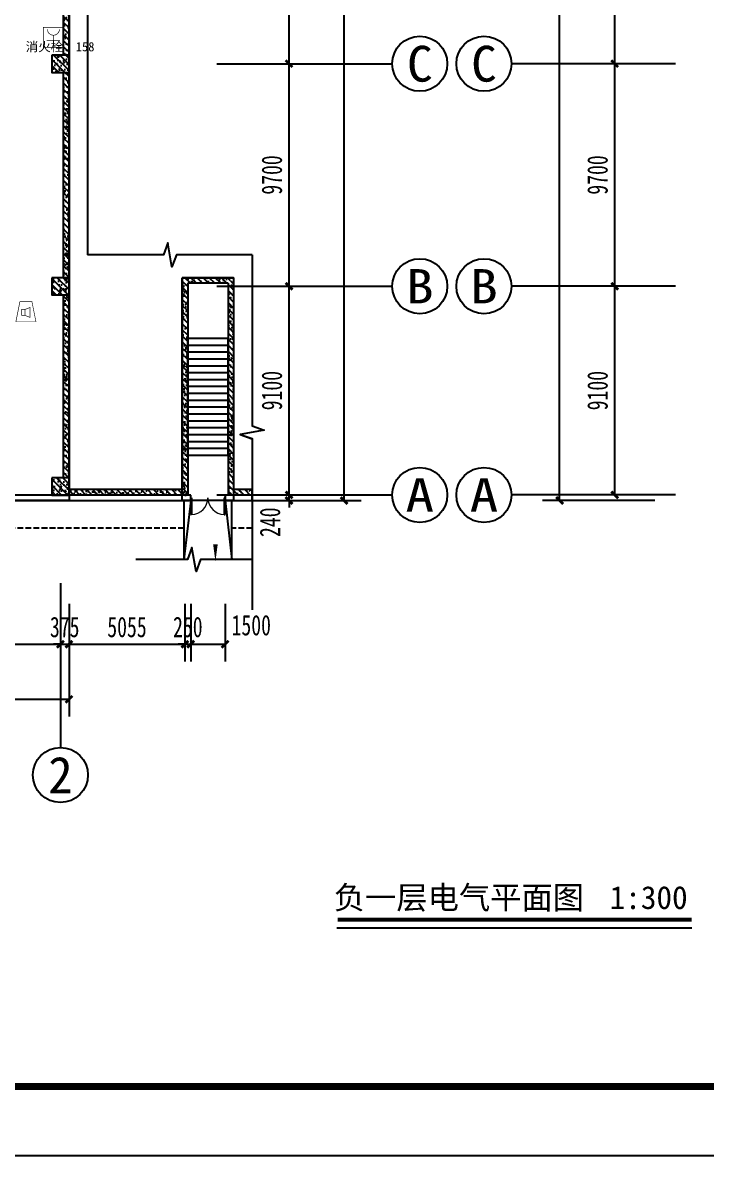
# Model space of a CAD drawing. Header units: millimetres. Extents: x -633009578 to 5705885, y -633235091 to 2571734.
# Drawn here: x 2799767 to 2829573, y 2243684 to 2293061 of the extents above; entities that cross this region are included whole.
import ezdxf
from ezdxf.enums import TextEntityAlignment as Align

# ---------------------------------------------------------------- set-up
doc = ezdxf.new("R2010")
doc.units = ezdxf.units.MM
doc.header["$LTSCALE"] = 1000
doc.header["$MEASUREMENT"] = 0
doc.linetypes.add('DASH', pattern=[0.35, 0.25, -0.1])
doc.layers.get('0').update_dxf_attribs({"color": 9})
for name, color, linetype in [('000000000000电气', 7, 'Continuous'), ('3T_WOOD', 21, 'Continuous'), ('A-COLUM(柱)', 255, 'Continuous'), ('A-DI-S(箭头)', 76, 'Continuous'), ('A-DOOR(门）', 4, 'Continuous'), ('A-F-AREA(计算)', 5, 'Continuous'), ('A-ST-O(室外)', 54, 'Continuous'), ('A-STAR(楼梯)', 51, 'Continuous'), ('A-WA-J(剪力墙)', 254, 'Continuous'), ('A-WALL(墙)', 255, 'Continuous'), ('AXIS_TEXT', 7, 'Continuous'), ('C-AXIS(轴号)', 3, 'Continuous'), ('设备-消防', 3, 'Continuous'), ('设备-箱柜', 3, 'Continuous'), ('院图签、封面151013$0$PUB_TITLE', 153, 'Continuous'), ('院图签、封面151013$0$图签文字', 4, 'Continuous')]:
    doc.layers.add(name, color=color, linetype=linetype)
doc.styles.add('_TCH_AXIS', font='simhei.ttf', dxfattribs={"bigfont": 'GBCBIG'})
doc.styles.add('_TCH_DIM_T3', font='simhei.ttf', dxfattribs={"width": 0.707, "bigfont": 'GBCBIG'})
doc.styles.add('COMPLEX', font='simhei.ttf')
doc.styles.add('IDQSTYLE', font='simhei.ttf', dxfattribs={"width": 0.707, "bigfont": 'hztxt.shx'})
doc.styles.add('宋', font='simhei.ttf', dxfattribs={"width": 0.8})
doc.styles.add('宋体', font='simhei.ttf')
doc.styles.add('院图签、封面151013$0$-宋体', font='simhei.ttf', dxfattribs={"width": 0.8})
doc.dimstyles.new('_TCH_ARCH&&300', dxfattribs={"dimtxt": 892.5, "dimasz": 300, "dimexe": 750, "dimexo": 900, "dimgap": 300, "dimtad": 1, "dimdec": 0, "dimzin": 0, "dimdsep": 46, "dimtxsty": '_TCH_DIM_T3', "dimblk": 'ARCHTICK', "dimcen": 0.09, "dimclrt": 7, "dimazin": 2, "dimtfac": 1, "dimtdec": 0, "dimtix": 1, "dimtmove": 2, "dimatfit": 3, "dimfxl": 1, "dimtolj": 1, "dimtzin": 0, "dimarcsym": 0})
pattern_1 = [(315, (0, 0), (132.5825214724777, 132.5825214724776), []), (320, (0, 0), (-47.06410123694653, -537.9451369505651), [56.25, -618.75]), (625, (0, 0), (564.1441002750089, 104.0635002097499), [45, -495]), (370.4514, (-3.922005000000009, -44.82876), (517.079656545715, -433.8820362855164), [47.8051425, -525.856584]), (316.1842, (150, -2.755455298081545e-14), (-124.1392607467639, -800.4307864692332), [84.375, -928.125]), (366.6356, (139.65501975, -66.70255875000004), (730.5884031753312, -700.9970291615274), [71.707716, -788.78475]), (621.1842000000001, (150, -2.755455298081545e-14), (730.588950693994, -700.9964588502198), [67.5, -742.5]), (291, (112.5, -75.00000000000001), (-301.9641679990041, -447.6802890888463), [56.25, -618.75]), (596, (112.5, -75.00000000000001), (543.8625337851396, -182.4864989411868), [45, -495]), (341.4514, (87.3362955, -112.30667475), (241.8978725324643, -630.1669714361175), [47.8051425, -525.856584]), (307.5, (0, 0), (249.6703903734836, -9.119891487967951), [0, -488.9999999999999, 0, -502.5, 0, -496.875]), (277.5, (0, 0), (295.8087839117703, -197.3021530816116), [0, -286.5, 0, -477.75, 0, -189.375]), (237.5, (3.072332657360922e-14, 167.25), (-16.91615380078498, -400.3668271293068), [0, -187.5, 0, -585, 0, -776.25]), (227.5, (4.450060306401695e-14, 242.25), (75.07873674923819, -437.3896270067897), [0, -243.75, 0, -388.5, 0, -551.25])]

# ---------------------------------------------------------------- blocks, each defined once
blk = doc.blocks.new('_ArchTick')
at = {"color": 0, "linetype": 'ByBlock', "const_width": 0.4}
blk.add_lwpolyline([(-0.5, -0.5), (0.5, 0.5)], dxfattribs=at)
blk = doc.blocks.new('*D292')
at = {"layer": 'C-AXIS(轴号)', "color": 0, "lineweight": -2, "transparency": 16777216}
for p, q in [((1114913.870481153, 1589518.591094813), (1117908.287704564, 1589518.591094813)), ((1117158.287704564, 1589518.591094813), (1117158.287704564, 1589818.591094813)), ((1117158.287704564, 1589278.591094809), (1117158.287704564, 1589518.591094813)), ((1114913.870481153, 1589278.591094809), (1117908.287704564, 1589278.591094809)), ((1117158.287704564, 1589278.591094809), (1117158.287704564, 1588978.591094809))]:
    blk.add_line(p, q, dxfattribs=at)
at = {"layer": 'Defpoints', "color": 0, "transparency": 16777216}
for p in [(1114013.870481153, 1589518.591094813), (1117158.287704564, 1589518.591094813), (1114013.870481153, 1589278.591094809)]:
    blk.add_point(p, dxfattribs=at)
at = {"layer": 'C-AXIS(轴号)', "color": 0, "linetype": 'ByBlock', "lineweight": -2, "transparency": 16777216, "xscale": 300, "yscale": 300, "zscale": 300}
for p, rotation in [((1117158.287704564, 1589518.591094813), 270), ((1117158.287704564, 1589278.591094809), 90)]:
    blk.add_blockref('_ArchTick', p, dxfattribs=dict(at, rotation=rotation))
at = {"layer": 'C-AXIS(轴号)', "color": 7, "transparency": 16777216, "insert": (1116333.287704564, 1588330.591094809), "char_height": 892.5, "attachment_point": 5, "rotation": 90, "style": '_TCH_DIM_T3'}
blk.add_mtext('\\A1;240', dxfattribs=at)
blk = doc.blocks.new('*D293')
at = {"layer": 'C-AXIS(轴号)', "color": 0, "lineweight": -2, "transparency": 16777216}
for p, q in [((1114913.870481153, 1598618.591094813), (1117908.287704564, 1598618.591094813)), ((1117158.287704564, 1589518.591094813), (1117158.287704564, 1598618.591094813)), ((1114913.870481153, 1589518.591094813), (1117908.287704564, 1589518.591094813))]:
    blk.add_line(p, q, dxfattribs=at)
at = {"layer": 'Defpoints', "color": 0, "transparency": 16777216}
for p in [(1114013.870481153, 1598618.591094813), (1117158.287704564, 1598618.591094813), (1114013.870481153, 1589518.591094813)]:
    blk.add_point(p, dxfattribs=at)
at = {"layer": 'C-AXIS(轴号)', "color": 0, "linetype": 'ByBlock', "lineweight": -2, "transparency": 16777216, "xscale": 300, "yscale": 300, "zscale": 300}
for p, rotation in [((1117158.287704564, 1598618.591094813), 90), ((1117158.287704564, 1589518.591094813), 270)]:
    blk.add_blockref('_ArchTick', p, dxfattribs=dict(at, rotation=rotation))
at = {"layer": 'C-AXIS(轴号)', "color": 7, "transparency": 16777216, "insert": (1116412.037704564, 1594068.591094813), "char_height": 892.5, "attachment_point": 5, "rotation": 90, "style": '_TCH_DIM_T3'}
blk.add_mtext('\\A1;9100', dxfattribs=at)
blk = doc.blocks.new('*D294')
at = {"layer": 'C-AXIS(轴号)', "color": 0, "lineweight": -2, "transparency": 16777216}
for p, q in [((1114913.870481153, 1608318.591094813), (1117908.287704564, 1608318.591094813)), ((1117158.287704564, 1598618.591094813), (1117158.287704564, 1608318.591094813)), ((1114913.870481153, 1598618.591094813), (1117908.287704564, 1598618.591094813))]:
    blk.add_line(p, q, dxfattribs=at)
at = {"layer": 'Defpoints', "color": 0, "transparency": 16777216}
for p in [(1114013.870481153, 1608318.591094813), (1117158.287704564, 1608318.591094813), (1114013.870481153, 1598618.591094813)]:
    blk.add_point(p, dxfattribs=at)
at = {"layer": 'C-AXIS(轴号)', "color": 0, "linetype": 'ByBlock', "lineweight": -2, "transparency": 16777216, "xscale": 300, "yscale": 300, "zscale": 300}
for p, rotation in [((1117158.287704564, 1608318.591094813), 90), ((1117158.287704564, 1598618.591094813), 270)]:
    blk.add_blockref('_ArchTick', p, dxfattribs=dict(at, rotation=rotation))
at = {"layer": 'C-AXIS(轴号)', "color": 7, "transparency": 16777216, "insert": (1116412.037704564, 1603468.591094813), "char_height": 892.5, "attachment_point": 5, "rotation": 90, "style": '_TCH_DIM_T3'}
blk.add_mtext('\\A1;9700', dxfattribs=at)
blk = doc.blocks.new('*D295')
at = {"layer": 'C-AXIS(轴号)', "color": 0, "lineweight": -2, "transparency": 16777216}
for p, q in [((1114913.870481153, 1618018.591094813), (1117908.287704564, 1618018.591094813)), ((1117158.287704564, 1608318.591094813), (1117158.287704564, 1618018.591094813)), ((1114913.870481153, 1608318.591094813), (1117908.287704564, 1608318.591094813))]:
    blk.add_line(p, q, dxfattribs=at)
at = {"layer": 'Defpoints', "color": 0, "transparency": 16777216}
for p in [(1114013.870481153, 1618018.591094813), (1117158.287704564, 1618018.591094813), (1114013.870481153, 1608318.591094813)]:
    blk.add_point(p, dxfattribs=at)
at = {"layer": 'C-AXIS(轴号)', "color": 0, "linetype": 'ByBlock', "lineweight": -2, "transparency": 16777216, "xscale": 300, "yscale": 300, "zscale": 300}
for p, rotation in [((1117158.287704564, 1618018.591094813), 90), ((1117158.287704564, 1608318.591094813), 270)]:
    blk.add_blockref('_ArchTick', p, dxfattribs=dict(at, rotation=rotation))
at = {"layer": 'C-AXIS(轴号)', "color": 7, "transparency": 16777216, "insert": (1116412.037704564, 1613168.591094813), "char_height": 892.5, "attachment_point": 5, "rotation": 90, "style": '_TCH_DIM_T3'}
blk.add_mtext('\\A1;9700', dxfattribs=at)
blk = doc.blocks.new('*D309')
at = {"layer": 'C-AXIS(轴号)', "color": 0, "lineweight": -2, "transparency": 16777216}
for p, q in [((1114913.870481153, 1725358.591094809), (1120308.287704564, 1725358.591094809)), ((1119558.287704564, 1589278.591094809), (1119558.287704564, 1725358.591094809)), ((1114913.870481153, 1589278.591094809), (1120308.287704564, 1589278.591094809))]:
    blk.add_line(p, q, dxfattribs=at)
at = {"layer": 'Defpoints', "color": 0, "transparency": 16777216}
for p in [(1114013.870481153, 1725358.591094809), (1119558.287704564, 1725358.591094809), (1114013.870481153, 1589278.591094809)]:
    blk.add_point(p, dxfattribs=at)
at = {"layer": 'C-AXIS(轴号)', "color": 0, "linetype": 'ByBlock', "lineweight": -2, "transparency": 16777216, "xscale": 300, "yscale": 300, "zscale": 300}
for p, rotation in [((1119558.287704564, 1725358.591094809), 90), ((1119558.287704564, 1589278.591094809), 270)]:
    blk.add_blockref('_ArchTick', p, dxfattribs=dict(at, rotation=rotation))
at = {"layer": 'C-AXIS(轴号)', "color": 7, "transparency": 16777216, "insert": (1118812.037704564, 1657318.591094809), "char_height": 892.5, "attachment_point": 5, "rotation": 90, "style": '_TCH_DIM_T3'}
blk.add_mtext('\\A1;136080', dxfattribs=at)
blk = doc.blocks.new('*D310')
at = {"layer": 'C-AXIS(轴号)', "color": 0, "lineweight": -2, "transparency": 16777216}
for p, q in [((1091976.748846702, 1598618.591094813), (1089481.408816443, 1598618.591094813)), ((1090231.408816443, 1589518.591094813), (1090231.408816443, 1598618.591094813)), ((1091976.748846702, 1589518.591094813), (1089481.408816443, 1589518.591094813))]:
    blk.add_line(p, q, dxfattribs=at)
at = {"layer": 'Defpoints', "color": 0, "transparency": 16777216}
for p in [(1090231.408816443, 1598618.591094813), (1092876.748846702, 1598618.591094813), (1092876.748846702, 1589518.591094813)]:
    blk.add_point(p, dxfattribs=at)
at = {"layer": 'C-AXIS(轴号)', "color": 0, "linetype": 'ByBlock', "lineweight": -2, "transparency": 16777216, "xscale": 300, "yscale": 300, "zscale": 300}
for p, rotation in [((1090231.408816443, 1598618.591094813), 90), ((1090231.408816443, 1589518.591094813), 270)]:
    blk.add_blockref('_ArchTick', p, dxfattribs=dict(at, rotation=rotation))
at = {"layer": 'C-AXIS(轴号)', "color": 7, "transparency": 16777216, "insert": (1089485.158816443, 1594068.591094813), "char_height": 892.5, "attachment_point": 5, "rotation": 90, "style": '_TCH_DIM_T3'}
blk.add_mtext('\\A1;9100', dxfattribs=at)
blk = doc.blocks.new('*D311')
at = {"layer": 'C-AXIS(轴号)', "color": 0, "lineweight": -2, "transparency": 16777216}
for p, q in [((1091976.748846702, 1608318.591094813), (1089481.408816443, 1608318.591094813)), ((1090231.408816443, 1598618.591094813), (1090231.408816443, 1608318.591094813)), ((1091976.748846702, 1598618.591094813), (1089481.408816443, 1598618.591094813))]:
    blk.add_line(p, q, dxfattribs=at)
at = {"layer": 'Defpoints', "color": 0, "transparency": 16777216}
for p in [(1090231.408816443, 1608318.591094813), (1092876.748846702, 1608318.591094813), (1092876.748846702, 1598618.591094813)]:
    blk.add_point(p, dxfattribs=at)
at = {"layer": 'C-AXIS(轴号)', "color": 0, "linetype": 'ByBlock', "lineweight": -2, "transparency": 16777216, "xscale": 300, "yscale": 300, "zscale": 300}
for p, rotation in [((1090231.408816443, 1608318.591094813), 90), ((1090231.408816443, 1598618.591094813), 270)]:
    blk.add_blockref('_ArchTick', p, dxfattribs=dict(at, rotation=rotation))
at = {"layer": 'C-AXIS(轴号)', "color": 7, "transparency": 16777216, "insert": (1089485.158816443, 1603468.591094813), "char_height": 892.5, "attachment_point": 5, "rotation": 90, "style": '_TCH_DIM_T3'}
blk.add_mtext('\\A1;9700', dxfattribs=at)
blk = doc.blocks.new('*D312')
at = {"layer": 'C-AXIS(轴号)', "color": 0, "lineweight": -2, "transparency": 16777216}
for p, q in [((1091976.748846702, 1618018.591094813), (1089481.408816443, 1618018.591094813)), ((1090231.408816443, 1608318.591094813), (1090231.408816443, 1618018.591094813)), ((1091976.748846702, 1608318.591094813), (1089481.408816443, 1608318.591094813))]:
    blk.add_line(p, q, dxfattribs=at)
at = {"layer": 'Defpoints', "color": 0, "transparency": 16777216}
for p in [(1090231.408816443, 1618018.591094813), (1092876.748846702, 1618018.591094813), (1092876.748846702, 1608318.591094813)]:
    blk.add_point(p, dxfattribs=at)
at = {"layer": 'C-AXIS(轴号)', "color": 0, "linetype": 'ByBlock', "lineweight": -2, "transparency": 16777216, "xscale": 300, "yscale": 300, "zscale": 300}
for p, rotation in [((1090231.408816443, 1618018.591094813), 90), ((1090231.408816443, 1608318.591094813), 270)]:
    blk.add_blockref('_ArchTick', p, dxfattribs=dict(at, rotation=rotation))
at = {"layer": 'C-AXIS(轴号)', "color": 7, "transparency": 16777216, "insert": (1089485.158816443, 1613168.591094813), "char_height": 892.5, "attachment_point": 5, "rotation": 90, "style": '_TCH_DIM_T3'}
blk.add_mtext('\\A1;9700', dxfattribs=at)
blk = doc.blocks.new('*D325')
at = {"layer": 'C-AXIS(轴号)', "color": 0, "lineweight": -2, "transparency": 16777216}
for p, q in [((1091976.748846702, 1725358.591094822), (1087081.408816443, 1725358.591094822)), ((1087831.408816443, 1589278.591094822), (1087831.408816443, 1725358.591094822)), ((1091976.748846702, 1589278.591094822), (1087081.408816443, 1589278.591094822))]:
    blk.add_line(p, q, dxfattribs=at)
at = {"layer": 'Defpoints', "color": 0, "transparency": 16777216}
for p in [(1087831.408816443, 1725358.591094822), (1092876.748846702, 1725358.591094822), (1092876.748846702, 1589278.591094822)]:
    blk.add_point(p, dxfattribs=at)
at = {"layer": 'C-AXIS(轴号)', "color": 0, "linetype": 'ByBlock', "lineweight": -2, "transparency": 16777216, "xscale": 300, "yscale": 300, "zscale": 300}
for p, rotation in [((1087831.408816443, 1725358.591094822), 90), ((1087831.408816443, 1589278.591094822), 270)]:
    blk.add_blockref('_ArchTick', p, dxfattribs=dict(at, rotation=rotation))
at = {"layer": 'C-AXIS(轴号)', "color": 7, "transparency": 16777216, "insert": (1087085.158816443, 1657318.591094822), "char_height": 892.5, "attachment_point": 5, "rotation": 90, "style": '_TCH_DIM_T3'}
blk.add_mtext('\\A1;136080', dxfattribs=at)
blk = doc.blocks.new('_AXISO')
blk.add_circle((0, 0), 0.5)
at = {"layer": 'AXIS_TEXT', "style": 'COMPLEX', "width": 1.041666666666667}
blk.add_attdef('A', text='', height=0.56, dxfattribs=at).set_placement((-0.25, -0.28), (0.25, -0.28), align=Align.FIT)
blk = doc.blocks.new('*D327')
at = {"layer": 'C-AXIS(轴号)', "color": 0, "lineweight": -2, "transparency": 16777216}
for p, q in [((1097491.098288359, 1584775.542769845), (1097491.098288359, 1582262.49363614)), ((1107191.098288359, 1584775.542769845), (1107191.098288359, 1582262.49363614)), ((1097491.098288359, 1583012.49363614), (1107191.098288359, 1583012.49363614))]:
    blk.add_line(p, q, dxfattribs=at)
at = {"layer": 'Defpoints', "color": 0, "transparency": 16777216}
for p in [(1097491.098288359, 1585675.542769845), (1107191.098288359, 1585675.542769845), (1107191.098288359, 1583012.49363614)]:
    blk.add_point(p, dxfattribs=at)
at = {"layer": 'C-AXIS(轴号)', "color": 0, "linetype": 'ByBlock', "lineweight": -2, "transparency": 16777216, "xscale": 300, "yscale": 300, "zscale": 300, "rotation": 180}
blk.add_blockref('_ArchTick', (1097491.098288359, 1583012.49363614), dxfattribs=at)
at = {"layer": 'C-AXIS(轴号)', "color": 0, "linetype": 'ByBlock', "lineweight": -2, "transparency": 16777216, "xscale": 300, "yscale": 300, "zscale": 300}
blk.add_blockref('_ArchTick', (1107191.098288359, 1583012.49363614), dxfattribs=at)
at = {"layer": 'C-AXIS(轴号)', "color": 7, "transparency": 16777216, "insert": (1102341.098288359, 1583758.74363614), "char_height": 892.5, "attachment_point": 5, "style": '_TCH_DIM_T3'}
blk.add_mtext('\\A1;9700', dxfattribs=at)
blk = doc.blocks.new('*D328')
at = {"layer": 'C-AXIS(轴号)', "color": 0, "lineweight": -2, "transparency": 16777216}
for p, q in [((1107191.098288359, 1584775.542769845), (1107191.098288359, 1582262.49363614)), ((1107566.09828836, 1584775.542769845), (1107566.09828836, 1582262.49363614)), ((1107191.098288359, 1583012.49363614), (1106891.098288359, 1583012.49363614)), ((1107191.098288359, 1583012.49363614), (1107566.09828836, 1583012.49363614)), ((1107566.09828836, 1583012.49363614), (1107866.09828836, 1583012.49363614))]:
    blk.add_line(p, q, dxfattribs=at)
at = {"layer": 'Defpoints', "color": 0, "transparency": 16777216}
for p in [(1107191.098288359, 1585675.542769845), (1107566.09828836, 1585675.542769845), (1107566.09828836, 1583012.49363614)]:
    blk.add_point(p, dxfattribs=at)
at = {"layer": 'C-AXIS(轴号)', "color": 0, "linetype": 'ByBlock', "lineweight": -2, "transparency": 16777216, "xscale": 300, "yscale": 300, "zscale": 300}
blk.add_blockref('_ArchTick', (1107191.098288359, 1583012.49363614), dxfattribs=at)
at = {"layer": 'C-AXIS(轴号)', "color": 0, "linetype": 'ByBlock', "lineweight": -2, "transparency": 16777216, "xscale": 300, "yscale": 300, "zscale": 300, "rotation": 180}
blk.add_blockref('_ArchTick', (1107566.09828836, 1583012.49363614), dxfattribs=at)
at = {"layer": 'C-AXIS(轴号)', "color": 7, "transparency": 16777216, "insert": (1107378.59828836, 1583758.74363614), "char_height": 892.5, "attachment_point": 5, "style": '_TCH_DIM_T3'}
blk.add_mtext('\\A1;375', dxfattribs=at)
blk = doc.blocks.new('*D329')
at = {"layer": 'C-AXIS(轴号)', "color": 0, "lineweight": -2, "transparency": 16777216}
for p, q in [((1107566.09828836, 1584775.542769845), (1107566.09828836, 1582262.49363614)), ((1112621.098288061, 1584775.542769845), (1112621.098288061, 1582262.49363614)), ((1107566.09828836, 1583012.49363614), (1112621.098288061, 1583012.49363614))]:
    blk.add_line(p, q, dxfattribs=at)
at = {"layer": 'Defpoints', "color": 0, "transparency": 16777216}
for p in [(1107566.09828836, 1585675.542769845), (1112621.098288061, 1585675.542769845), (1112621.098288061, 1583012.49363614)]:
    blk.add_point(p, dxfattribs=at)
at = {"layer": 'C-AXIS(轴号)', "color": 0, "linetype": 'ByBlock', "lineweight": -2, "transparency": 16777216, "xscale": 300, "yscale": 300, "zscale": 300, "rotation": 180}
blk.add_blockref('_ArchTick', (1107566.09828836, 1583012.49363614), dxfattribs=at)
at = {"layer": 'C-AXIS(轴号)', "color": 0, "linetype": 'ByBlock', "lineweight": -2, "transparency": 16777216, "xscale": 300, "yscale": 300, "zscale": 300}
blk.add_blockref('_ArchTick', (1112621.098288061, 1583012.49363614), dxfattribs=at)
at = {"layer": 'C-AXIS(轴号)', "color": 7, "transparency": 16777216, "insert": (1110093.598288211, 1583758.74363614), "char_height": 892.5, "attachment_point": 5, "style": '_TCH_DIM_T3'}
blk.add_mtext('\\A1;5055', dxfattribs=at)
blk = doc.blocks.new('*D330')
at = {"layer": 'C-AXIS(轴号)', "color": 0, "lineweight": -2, "transparency": 16777216}
for p, q in [((1112621.098288061, 1584775.542769845), (1112621.098288061, 1582262.49363614)), ((1112871.098288462, 1584775.542769845), (1112871.098288462, 1582262.49363614)), ((1112621.098288061, 1583012.49363614), (1112321.098288061, 1583012.49363614)), ((1112621.098288061, 1583012.49363614), (1112871.098288462, 1583012.49363614)), ((1112871.098288462, 1583012.49363614), (1113171.098288462, 1583012.49363614))]:
    blk.add_line(p, q, dxfattribs=at)
at = {"layer": 'Defpoints', "color": 0, "transparency": 16777216}
for p in [(1112621.098288061, 1585675.542769845), (1112871.098288462, 1585675.542769845), (1112871.098288462, 1583012.49363614)]:
    blk.add_point(p, dxfattribs=at)
at = {"layer": 'C-AXIS(轴号)', "color": 0, "linetype": 'ByBlock', "lineweight": -2, "transparency": 16777216, "xscale": 300, "yscale": 300, "zscale": 300}
blk.add_blockref('_ArchTick', (1112621.098288061, 1583012.49363614), dxfattribs=at)
at = {"layer": 'C-AXIS(轴号)', "color": 0, "linetype": 'ByBlock', "lineweight": -2, "transparency": 16777216, "xscale": 300, "yscale": 300, "zscale": 300, "rotation": 180}
blk.add_blockref('_ArchTick', (1112871.098288462, 1583012.49363614), dxfattribs=at)
at = {"layer": 'C-AXIS(轴号)', "color": 7, "transparency": 16777216, "insert": (1112746.098288261, 1583758.74363614), "char_height": 892.5, "attachment_point": 5, "style": '_TCH_DIM_T3'}
blk.add_mtext('\\A1;250', dxfattribs=at)
blk = doc.blocks.new('*D331')
at = {"layer": 'C-AXIS(轴号)', "color": 0, "lineweight": -2, "transparency": 16777216}
for p, q in [((1112871.098288462, 1584775.542769845), (1112871.098288462, 1582262.49363614)), ((1114371.098288462, 1584775.542769845), (1114371.098288462, 1582262.49363614)), ((1112871.098288462, 1583012.49363614), (1114371.098288462, 1583012.49363614))]:
    blk.add_line(p, q, dxfattribs=at)
at = {"layer": 'Defpoints', "color": 0, "transparency": 16777216}
for p in [(1112871.098288462, 1585675.542769845), (1114371.098288462, 1585675.542769845), (1114371.098288462, 1583012.49363614)]:
    blk.add_point(p, dxfattribs=at)
at = {"layer": 'C-AXIS(轴号)', "color": 0, "linetype": 'ByBlock', "lineweight": -2, "transparency": 16777216, "xscale": 300, "yscale": 300, "zscale": 300, "rotation": 180}
blk.add_blockref('_ArchTick', (1112871.098288462, 1583012.49363614), dxfattribs=at)
at = {"layer": 'C-AXIS(轴号)', "color": 0, "linetype": 'ByBlock', "lineweight": -2, "transparency": 16777216, "xscale": 300, "yscale": 300, "zscale": 300}
blk.add_blockref('_ArchTick', (1114371.098288462, 1583012.49363614), dxfattribs=at)
at = {"layer": 'C-AXIS(轴号)', "color": 7, "transparency": 16777216, "insert": (1115511.098288462, 1583837.49363614), "char_height": 892.5, "attachment_point": 5, "style": '_TCH_DIM_T3'}
blk.add_mtext('\\A1;1500', dxfattribs=at)
blk = doc.blocks.new('*D332')
at = {"layer": 'C-AXIS(轴号)', "color": 0, "lineweight": -2, "transparency": 16777216}
for p, q in [((1097251.098288345, 1584775.542769845), (1097251.098288345, 1579862.49363614)), ((1107566.09828836, 1584775.542769845), (1107566.09828836, 1579862.49363614)), ((1097251.098288345, 1580612.49363614), (1107566.09828836, 1580612.49363614))]:
    blk.add_line(p, q, dxfattribs=at)
at = {"layer": 'Defpoints', "color": 0, "transparency": 16777216}
for p in [(1097251.098288345, 1585675.542769845), (1107566.09828836, 1585675.542769845), (1107566.09828836, 1580612.49363614)]:
    blk.add_point(p, dxfattribs=at)
at = {"layer": 'C-AXIS(轴号)', "color": 0, "linetype": 'ByBlock', "lineweight": -2, "transparency": 16777216, "xscale": 300, "yscale": 300, "zscale": 300, "rotation": 180}
blk.add_blockref('_ArchTick', (1097251.098288345, 1580612.49363614), dxfattribs=at)
at = {"layer": 'C-AXIS(轴号)', "color": 0, "linetype": 'ByBlock', "lineweight": -2, "transparency": 16777216, "xscale": 300, "yscale": 300, "zscale": 300}
blk.add_blockref('_ArchTick', (1107566.09828836, 1580612.49363614), dxfattribs=at)
at = {"layer": 'C-AXIS(轴号)', "color": 7, "transparency": 16777216, "insert": (1102408.598288353, 1581358.74363614), "char_height": 892.5, "attachment_point": 5, "style": '_TCH_DIM_T3'}
blk.add_mtext('\\A1;10315', dxfattribs=at)
blk = doc.blocks.new('$DorLib2D$00000002')
for p, q in [((-0.5, -5.684341886080802e-17), (-0.5000000000000007, 0.4875)), ((-0.4750000000000007, 0.4875), (-0.5000000000000007, 0.4875)), ((-0.475, -2.842170943040401e-17), (-0.4750000000000007, 0.4875)), ((0.475, -2.842170943040401e-17), (0.4750000000000007, 0.4875)), ((0.4750000000000007, 0.4875), (0.5000000000000007, 0.4875)), ((0.5, -5.684341886080802e-17), (0.5000000000000007, 0.4875)), ((-0.5, -5.684341886080802e-17), (-0.475, -2.842170943040401e-17)), ((0.5, -5.684341886080802e-17), (0.475, -2.842170943040401e-17))]:
    blk.add_line(p, q)
at = {"lineweight": 13}
for centre, start, end in [((-0.4875, -4.263256414560601e-17), 0, 88.53071641864632), ((0.4875, -4.263256414560601e-17), 91.4692835813537, 180)]:
    blk.add_arc(centre, 0.4875, start, end, dxfattribs=at)
blk = doc.blocks.new('_FZH')
h = blk.add_hatch()
h.set_pattern_fill('钢筋混凝土', color=256, scale=0.1, style=0)
h.set_pattern_definition([(45, (0, 0), (-0.1767766952966369, 0.1767766952966369), []), (50, (0, 0), (0.7172601826007535, -0.06275213498259512), [0.07500000000000001, -0.8250000000000001]), (355, (0, 0), (-0.138751333613, 0.7521921337000119), [0.06, -0.66]), (100.4514, (0.05977168000000001, -0.00522934), (0.5785093817140216, 0.6894395420609536), [0.06374019, -0.701142112]), (46.1842, (0, 0.2), (1.067241048625645, -0.1655190143290181), [0.1125, -1.2375]), (96.6356, (0.088936745, 0.186206693), (0.9346627055487033, 0.9741178709004418), [0.095610288, -1.051713]), (351.1842, (0, 0.2), (0.9346619451336272, 0.9741186009253247), [0.09000000000000001, -0.9900000000000001]), (21, (0.1, 0.15), (0.5969070521184617, -0.4026188906653388), [0.07500000000000001, -0.8250000000000001]), (326, (0.1, 0.15), (0.2433153319215824, 0.7251500450468529), [0.06, -0.66]), (71.4514, (0.149742233, 0.116448394), (0.84022262858149, 0.3225304967099524), [0.06374019, -0.701142112]), (37.50000000000001, (0, 0), (0.01215985531729062, 0.3328938538313115), [0, -0.652, 0, -0.67, 0, -0.6625000000000001]), (7.499999999999999, (0, 0), (0.2630695374421486, 0.3944117118823603), [0, -0.382, 0, -0.637, 0, -0.2525]), (-32.5, (-0.223, 0), (0.533822436172409, -0.02255487173437976), [0, -0.25, 0, -0.78, 0, -1.035]), (-42.5, (-0.323, 0), (0.5831861693423862, 0.1001049823323177), [0, -0.325, 0, -0.518, 0, -0.735])])
h.paths.add_polyline_path([(-0.5, -0.5), (0.5, -0.5), (0.5, 0.5), (-0.5, 0.5)])
blk.add_lwpolyline([(-0.5, -0.5), (0.5, -0.5), (0.5, 0.5), (-0.5, 0.5)], close=True)
blk = doc.blocks.new('HC001213')
at = {"color": 0, "linetype": 'Continuous', "const_width": 0.2}
blk.add_lwpolyline([(-1.875, 3.125), (1.875, 3.125), (3.125, -3.125), (-3.125, -3.125)], close=True, dxfattribs=at)
for points in [[(-1.293653517016746, 0.7382802506738564), (-0.243653517016746, 0.7382802506738564), (-0.243653517016746, -1.136719749326144), (-1.293653517016746, -1.136719749326144), (-1.293653517016746, 0.7382802506738564)], [(-0.243653517016746, 0.7382802506738564), (1.231346482983254, 1.338280250673856), (1.231346482983254, -1.736719749326144), (-0.243653517016746, -1.136719749326144)]]:
    blk.add_lwpolyline(points, dxfattribs=at)
at = {"color": 0, "style": 'IDQSTYLE', "width": 0.7}
blk.add_attdef('PSFHATT', (5.125, -3.125), '', height=2.5, dxfattribs=at)
blk = doc.blocks.new('HC001552')
at = {"color": 0, "linetype": 'Continuous', "const_width": 0.2}
blk.add_lwpolyline([(-3.125, 3.125), (3.125, 3.125), (3.125, -3.125), (-3.125, -3.125)], close=True, dxfattribs=at)
blk.add_lwpolyline([(-1.875, 2.5, 0.1989123673796508), (-1.325825214724788, 1.174174785275256, 0.1989123673796632), (-1.010554351787499e-15, 0.625, 0.1989123673796561), (1.325825214724758, 1.174174785275198, 0.1989123673796527), (1.875, 2.5)], format="xyb", dxfattribs=at)
for points in [[(-1.4210854715202e-14, 0.625), (0, -2.5)], [(-2.062500000000007, -0.9375000000000071), (2.062499999999993, -0.9374999999999931)]]:
    blk.add_lwpolyline(points, dxfattribs=at)
at = {"color": 0, "style": 'IDQSTYLE', "width": 0.7}
blk.add_attdef('PSFHATT', (5.125, -3.125), '', height=2.5, dxfattribs=at)
blk = doc.blocks.new('建筑图框_A1')
at = {"layer": '院图签、封面151013$0$PUB_TITLE'}
blk.add_lwpolyline([(0, 0), (84100, 0), (84100, 59400), (0, 59400)], close=True, dxfattribs=at)
at = {"layer": '院图签、封面151013$0$PUB_TITLE', "const_width": 100}
blk.add_lwpolyline([(2500, 1000), (83100, 1000), (83100, 58400), (2500, 58400)], close=True, dxfattribs=at)
at = {"layer": '院图签、封面151013$0$图签文字', "color": 6, "style": '院图签、封面151013$0$-宋体'}
for tag, height, width, p in [('工程主持人', 400, 0.7999999999883585, (79990.91196859907, 29505.93707200652)), ('审定', 400, 0.7999999999883585, (79990.91196859907, 28705.93707200605)), ('审核', 400, 0.7999999999883585, (79990.91196859907, 27905.93707200559)), ('专业负责人', 400, 0.7999999999883585, (79990.91196859907, 27105.93707200512)), ('校对', 400, 0.7999999999883585, (79990.91196859907, 26305.93707200466)), ('设计', 400, 0.7999999999883585, (79990.91196859907, 25505.93707200419)), ('方案设计人', 400, 0.7999999999883585, (79990.91196859907, 24706.79438478127)), ('工程编号', 300, 0.7000000000116415, (81000.00416498398, 8700.424278954277)), ('版次', 300, 0.7000000000116415, (78738.08139540046, 3005.726258059498)), ('日期', 300, 0.7000000000116415, (82038.0813954557, 3000.226258123759)), ('图号', 200, 0.7000000000116415, (82538.08139542397, 2400.075247410685)), ('比例', 300, 0.7000000000116415, (78738.08139537089, 2200.188802679535)), ('图号_X施', 300, 0.7000000000116415, (81538.08139540977, 2200.188802651362)), ('图号_总数', 200, 0.7000000000116415, (82538.08139541186, 2000.075247410219))]:
    blk.add_attdef(tag, text='', height=height, dxfattribs=dict(at, width=width)).set_placement(p, align=Align.MIDDLE_CENTER)
at = {"layer": '院图签、封面151013$0$图签文字', "color": 6, "style": '院图签、封面151013$0$-宋体', "width": 0.7}
for tag, p in [('建设单位_001', (80935.88661794258, 7446.21079580821)), ('工程名称_001', (80933.52706738078, 6045.368099178996)), ('图名_001', (79742.88288308708, 4059.656552180292))]:
    blk.add_attdef(tag, p, '', height=300, dxfattribs=at)
blk = doc.blocks.new('负一层平面图9')
h = blk.add_hatch()
h.set_pattern_fill('钢筋混凝土', color=256, scale=75, angle=270, style=0)
h.set_pattern_definition(pattern_1)
h.paths.add_polyline_path([(1107566.098288361, 1617640.40672838), (1107326.098288361, 1617640.40672838), (1107326.098288361, 1608690.40672838), (1107566.098288361, 1608690.40672838)])
h = blk.add_hatch()
h.set_pattern_fill('钢筋混凝土', color=256, scale=75, angle=270, style=0)
h.set_pattern_definition(pattern_1)
h.paths.add_polyline_path([(1107566.098288361, 1607940.40672838), (1107326.098288361, 1607940.40672838), (1107326.098288361, 1598990.40672838), (1107566.098288361, 1598990.40672838)])
h = blk.add_hatch()
h.set_pattern_fill('钢筋混凝土', color=256, scale=75, angle=270, style=0)
h.set_pattern_definition(pattern_1)
h.paths.add_polyline_path([(1114501.098288395, 1598750.406728285), (1114741.098288372, 1598990.406728529), (1112501.098288368, 1598990.406728529), (1112741.098288372, 1598750.406728285)])
h = blk.add_hatch()
h.set_pattern_fill('钢筋混凝土', color=256, scale=75, angle=270, style=0)
h.set_pattern_definition(pattern_1)
h.paths.add_polyline_path([(1112741.098288372, 1598750.406728285), (1112501.098288368, 1598990.406728529), (1112501.098288367, 1589755.406703051), (1112741.098288372, 1589515.406703076)])
h = blk.add_hatch()
h.set_pattern_fill('钢筋混凝土', color=256, scale=75, angle=270, style=0)
h.set_pattern_definition(pattern_1)
h.paths.add_polyline_path([(1114741.098288372, 1598990.406728529), (1114501.098288395, 1598750.406728285), (1114501.098288395, 1589515.406703085), (1114741.098288373, 1589755.406702906)])
h = blk.add_hatch()
h.set_pattern_fill('钢筋混凝土', color=256, scale=75, angle=270, style=0)
h.set_pattern_definition(pattern_1)
h.paths.add_polyline_path([(1107566.098288361, 1598240.40672838), (1107326.098288361, 1598240.40672838), (1107326.098288361, 1590265.40672838), (1107566.098288361, 1590265.40672838)])
h = blk.add_hatch()
h.set_pattern_fill('钢筋混凝土', color=256, scale=75, angle=270, style=0)
h.set_pattern_definition(pattern_1)
h.paths.add_polyline_path([(1112741.098288372, 1589515.406703076), (1112501.098288367, 1589755.406703051), (1107566.098288361, 1589755.406703088), (1107566.098288361, 1589515.406703088)])
h = blk.add_hatch()
h.set_pattern_fill('钢筋混凝土', color=256, scale=75, angle=270, style=0)
h.set_pattern_definition(pattern_1)
h.paths.add_polyline_path([(1115552.552594086, 1589755.406703088), (1114741.098288373, 1589755.406702906), (1114501.098288395, 1589515.406703085), (1115552.552594086, 1589515.406703088)])
at = {"layer": 'A-DI-S(箭头)'}
for points in [[(1108377.552594071, 1727829.142712386), (1108377.552594071, 1664191.024720457), (1108902.552594071, 1663999.940347468), (1107852.552594071, 1663814.797017724), (1108377.552594071, 1663628.524720457), (1108377.552594071, 1599990.406728529)], [(1115552.552594086, 1599990.406728529), (1112246.302594079, 1599990.406728529), (1112055.218221089, 1599465.406728529), (1111870.074891345, 1600515.406728529), (1111683.802594079, 1599990.406728529), (1108377.552594071, 1599990.406728529)], [(1115552.552594086, 1599993.591094971), (1115552.552594086, 1592537.149075213), (1116077.552594086, 1592346.064702223), (1115027.552594086, 1592160.921372479), (1115552.552594086, 1591974.649075213), (1115552.552594086, 1584518.207055455)], [(1115552.552594086, 1599990.406728529), (1115552.552594086, 1592533.964708771), (1116077.552594086, 1592342.880335781), (1115027.552594086, 1592157.737006037), (1115552.552594086, 1591971.464708771), (1115552.552594086, 1584515.022689013)], [(1115549.792474472, 1586702.713000555), (1113296.812373636, 1586702.713000555), (1113105.728000646, 1586177.713000555), (1112920.584670902, 1587227.713000555), (1112734.312373636, 1586702.713000555), (1110481.3322728, 1586702.713000555)]]:
    blk.add_lwpolyline(points, dxfattribs=at)
blk.add_lwpolyline([(1113948.652907423, 1588280.430021167, 0, 0, 0), (1113948.652907423, 1586617.430021167, 0, 200, 0), (1113948.652907423, 1587367.430021167, 0, 0, 0)], format="xyseb", dxfattribs=at)
at = {"layer": 'A-DOOR(门）'}
blk.add_line((1114371.098288189, 1589275.406728481), (1112871.098288189, 1589275.40672847), dxfattribs=at)
at = {"layer": 'A-F-AREA(计算)'}
for points in [[(1107566.098287924, 1589275.406728539), (1097251.098288353, 1589275.406728539), (1097251.098288353, 1725355.406728381), (1107566.098287924, 1725355.406728381)], [(1112501.098288368, 1598990.406728529), (1114741.098288373, 1598990.406728529), (1114741.098288373, 1589275.406728367), (1112501.098288368, 1589275.406728367)]]:
    blk.add_lwpolyline(points, close=True, dxfattribs=at)
at = {"layer": 'A-ST-O(室外)', "linetype": 'DASH'}
for points in [[(1112571.098289079, 1588075.406728386), (1096051.09828844, 1588075.406728366), (1096051.098288436, 1596135.406730694)], [(1115552.552594086, 1588075.406728389), (1114671.098288925, 1588075.406728388)]]:
    blk.add_lwpolyline(points, dxfattribs=at)
at = {"layer": 'A-STAR(楼梯)'}
for p, q in [((1112741.098288918, 1591255.406728649), (1112741.098288918, 1596355.406728649)), ((1112741.098288918, 1596355.406728649), (1114501.098288918, 1596355.406728649)), ((1114501.098288918, 1591255.406728649), (1114501.098288918, 1596355.406728649)), ((1112741.098288918, 1596055.406728649), (1114501.098288918, 1596055.406728649)), ((1112741.098288918, 1595755.406728649), (1114501.098288918, 1595755.406728649)), ((1112741.098288918, 1595455.406728649), (1114501.098288918, 1595455.406728649)), ((1112741.098288918, 1595155.406728649), (1114501.098288918, 1595155.406728649)), ((1112741.098288918, 1594855.406728649), (1114501.098288918, 1594855.406728649)), ((1112741.098288918, 1594555.406728649), (1114501.098288918, 1594555.406728649)), ((1112741.098288918, 1594255.406728649), (1114501.098288918, 1594255.406728649)), ((1112741.098288918, 1593955.406728649), (1114501.098288918, 1593955.406728649)), ((1112741.098288918, 1593655.406728649), (1114501.098288918, 1593655.406728649)), ((1112741.098288918, 1593355.406728649), (1114501.098288918, 1593355.406728649)), ((1112741.098288918, 1593055.406728649), (1114501.098288918, 1593055.406728649)), ((1112741.098288918, 1592755.406728649), (1114501.098288918, 1592755.406728649)), ((1112741.098288918, 1592455.406728649), (1114501.098288918, 1592455.406728649)), ((1112741.098288918, 1592155.406728649), (1114501.098288918, 1592155.406728649)), ((1112741.098288918, 1591855.406728649), (1114501.098288918, 1591855.406728649)), ((1112741.098288918, 1591555.406728649), (1114501.098288918, 1591555.406728649)), ((1112741.098288918, 1591255.406728649), (1114501.098288918, 1591255.406728649))]:
    blk.add_line(p, q, dxfattribs=at)
for points in [[(1112571.098289079, 1589275.406728542), (1112571.098289079, 1586702.715470977)], [(1112871.098289032, 1589275.406728534), (1112571.098783161, 1586702.715470966)], [(1114371.098288972, 1589275.406728534), (1114671.097794843, 1586702.715470966)], [(1114671.098288925, 1586702.715470977), (1114671.098288925, 1589275.406728535)]]:
    blk.add_lwpolyline(points, dxfattribs=at)
at = {"layer": 'A-WA-J(剪力墙)'}
for p, q in [((1107326.098288402, 1608690.406727959), (1107326.098288404, 1617640.406727959)), ((1107566.098288352, 1608690.406727959), (1107566.098288373, 1617640.406727959)), ((1107326.098288363, 1598990.40672861), (1107326.098288375, 1607940.406727959)), ((1107566.098288363, 1598990.40672861), (1107566.098288381, 1607940.406727959)), ((1114741.098288372, 1598990.406728529), (1112501.098288368, 1598990.406728529)), ((1112501.098288368, 1598990.406728529), (1112501.098288367, 1589755.406703051)), ((1114741.098288372, 1598990.406728529), (1114741.098288373, 1589755.406702906)), ((1114501.098288395, 1598750.406728285), (1112741.098288372, 1598750.406728285)), ((1112741.098288372, 1598750.406728285), (1112741.098288372, 1589515.406703076)), ((1114501.098288395, 1598750.406728285), (1114501.098288395, 1589515.406703085)), ((1107326.098288367, 1590265.406727959), (1107326.098288335, 1598240.406727959)), ((1107566.098288367, 1590265.406727959), (1107566.098288366, 1598240.406727959)), ((1112501.098288367, 1589755.406703051), (1107566.098288361, 1589755.406703088)), ((1112741.098288372, 1589515.406703076), (1107566.098288361, 1589515.406703088)), ((1115552.552594086, 1589515.406703088), (1114501.098288395, 1589515.406703085)), ((1115552.552594086, 1589755.406703088), (1114741.098288373, 1589755.406702906)), ((1115552.552594086, 1589515.406703088), (1115552.552594086, 1589755.406703088))]:
    blk.add_line(p, q, dxfattribs=at)
at = {"layer": 'A-WALL(墙)'}
for p, q in [((1112871.098288462, 1589515.406728441), (1101181.09828835, 1589515.406728385)), ((1112871.098288464, 1589275.406728486), (1112871.098288462, 1589515.406728441)), ((1115552.552594085, 1589515.40672849), (1114371.098288462, 1589515.406728452)), ((1114371.098288462, 1589515.406728452), (1114371.098288464, 1589275.406728497)), ((1115552.552594087, 1589275.40672849), (1115552.552594085, 1589515.40672849)), ((1101061.098288361, 1589275.40672838), (1112871.098288464, 1589275.406728486)), ((1114371.098288464, 1589275.406728497), (1115552.552594087, 1589275.40672849))]:
    blk.add_line(p, q, dxfattribs=at)
at = {"layer": 'C-AXIS(轴号)'}
for p, q in [((1092876.748846702, 1608318.591094813), (1085731.408816443, 1608318.591094813)), ((1114013.870481153, 1608318.591094813), (1121658.287704564, 1608318.591094813)), ((1092876.748846702, 1598618.591094813), (1085731.408816443, 1598618.591094813)), ((1114013.870481153, 1598618.591094813), (1121658.287704564, 1598618.591094813)), ((1092876.748846702, 1589518.591094813), (1085731.408816443, 1589518.591094813)), ((1114013.870481153, 1589518.591094813), (1121658.287704564, 1589518.591094813)), ((1107191.098288359, 1585675.542769845), (1107191.098288359, 1578512.49363614))]:
    blk.add_line(p, q, dxfattribs=at)
at = {"layer": 'A-COLUM(柱)', "xscale": 750, "yscale": 750, "zscale": 750, "rotation": 270}
for p in [(1107191.098288361, 1608315.40672838), (1107191.098288361, 1598615.40672838), (1107191.098288361, 1589890.40672838)]:
    blk.add_blockref('_FZH', p, dxfattribs=at)
at = {"layer": 'A-DOOR(门）', "xscale": 1500, "yscale": 1500, "zscale": 1500, "rotation": 180.0000000004362}
blk.add_blockref('$DorLib2D$00000002', (1113621.098288188, 1589395.406728475), dxfattribs=at)
at = {"layer": 'C-AXIS(轴号)'}
ref = blk.add_blockref('_AXISO', (1084531.408816443, 1608318.591094813), dxfattribs=dict(at, xscale=2400, yscale=2400, zscale=2400))
ref.add_attrib('A', 'C', dxfattribs={"layer": 'AXIS_TEXT', "height": 1562.368264716931, "style": '_TCH_AXIS'}).set_placement((1083973.420150472, 1607537.406962455), (1085089.397482413, 1607537.406962455), align=Align.FIT)
ref = blk.add_blockref('_AXISO', (1122858.287704564, 1608318.591094813), dxfattribs=dict(at, xscale=2400, yscale=2400, zscale=2400))
ref.add_attrib('A', 'C', dxfattribs={"layer": 'AXIS_TEXT', "height": 1562.368264716931, "style": '_TCH_AXIS'}).set_placement((1122300.299038594, 1607537.406962455), (1123416.276370534, 1607537.406962455), align=Align.FIT)
ref = blk.add_blockref('_AXISO', (1084531.408816443, 1598618.591094813), dxfattribs=dict(at, xscale=2400, yscale=2400, zscale=2400))
ref.add_attrib('A', 'B', dxfattribs={"layer": 'AXIS_TEXT', "height": 1492.310151758372, "style": '_TCH_AXIS'}).set_placement((1083927.378516921, 1597872.436018934), (1085135.439115964, 1597872.436018934), align=Align.FIT)
ref = blk.add_blockref('_AXISO', (1122858.287704564, 1598618.591094813), dxfattribs=dict(at, xscale=2400, yscale=2400, zscale=2400))
ref.add_attrib('A', 'B', dxfattribs={"layer": 'AXIS_TEXT', "height": 1492.310151758372, "style": '_TCH_AXIS'}).set_placement((1122254.257405043, 1597872.436018934), (1123462.318004085, 1597872.436018934), align=Align.FIT)
ref = blk.add_blockref('_AXISO', (1084531.408816443, 1589518.591094813), dxfattribs=dict(at, xscale=2400, yscale=2400, zscale=2400))
ref.add_attrib('A', 'A', dxfattribs={"layer": 'AXIS_TEXT', "height": 1457.772676541369, "style": '_TCH_AXIS'}).set_placement((1083906.649097925, 1588789.704756543), (1085156.16853496, 1588789.704756543), align=Align.FIT)
ref = blk.add_blockref('_AXISO', (1122858.287704564, 1589518.591094813), dxfattribs=dict(at, xscale=2400, yscale=2400, zscale=2400))
ref.add_attrib('A', 'A', dxfattribs={"layer": 'AXIS_TEXT', "height": 1457.772676541369, "style": '_TCH_AXIS'}).set_placement((1122233.527986046, 1588789.704756543), (1123483.047423082, 1588789.704756543), align=Align.FIT)
ref = blk.add_blockref('_AXISO', (1107191.098288359, 1577312.49363614), dxfattribs=dict(at, xscale=2400, yscale=2400, zscale=2400))
ref.add_attrib('A', '2', dxfattribs={"layer": 'AXIS_TEXT', "height": 1597.53656512866, "style": '_TCH_AXIS'}).set_placement((1106658.586099982, 1576513.725353576), (1107723.610476735, 1576513.725353576), align=Align.FIT)
for p1, p2, distance, picture, middle in [((1092876.748846702, 1589278.591094822), (1092876.748846702, 1725358.591094822), 5045.340030258987, '*D325', (1087085.158816443, 1657318.591094822)), ((1114013.870481153, 1589278.591094809), (1114013.870481153, 1725358.591094809), -5544.417223410914, '*D309', (1118812.037704564, 1657318.591094809)), ((1092876.748846702, 1608318.591094813), (1092876.748846702, 1618018.591094813), 2645.340030258987, '*D312', (1089485.158816443, 1613168.591094813)), ((1114013.870481153, 1608318.591094813), (1114013.870481153, 1618018.591094813), -3144.4172234109137, '*D295', (1116412.037704564, 1613168.591094813)), ((1092876.748846702, 1598618.591094813), (1092876.748846702, 1608318.591094813), 2645.340030258987, '*D311', (1089485.158816443, 1603468.591094813)), ((1114013.870481153, 1598618.591094813), (1114013.870481153, 1608318.591094813), -3144.4172234109137, '*D294', (1116412.037704564, 1603468.591094813)), ((1092876.748846702, 1589518.591094813), (1092876.748846702, 1598618.591094813), 2645.340030258987, '*D310', (1089485.158816443, 1594068.591094813)), ((1114013.870481153, 1589518.591094813), (1114013.870481153, 1598618.591094813), -3144.4172234109137, '*D293', (1116412.037704564, 1594068.591094813)), ((1097251.098288345, 1585675.542769845), (1107566.09828836, 1585675.542769845), -5063.049133705208, '*D332', (1102408.598288353, 1581358.74363614)), ((1097491.098288359, 1585675.542769845), (1107191.098288359, 1585675.542769845), -2663.049133705208, '*D327', (1102341.098288359, 1583758.74363614)), ((1107191.098288359, 1585675.542769845), (1107566.09828836, 1585675.542769845), -2663.049133705208, '*D328', (1107378.59828836, 1583758.74363614)), ((1107566.09828836, 1585675.542769845), (1112621.098288061, 1585675.542769845), -2663.049133705208, '*D329', (1110093.598288211, 1583758.74363614)), ((1112621.098288061, 1585675.542769845), (1112871.098288462, 1585675.542769845), -2663.049133705208, '*D330', (1112746.098288261, 1583758.74363614))]:
    dim = blk.add_aligned_dim(p1=p1, p2=p2, distance=distance, dimstyle='_TCH_ARCH&&300', dxfattribs=at)
    dim.commit()
    dim.dimension.update_dxf_attribs({"geometry": picture, "text_midpoint": middle})
for base, p1, p2, angle, picture, middle in [((1117158.287704564, 1589518.591094813), (1114013.870481153, 1589278.591094809), (1114013.870481153, 1589518.591094813), 90, '*D292', (1116333.287704564, 1588330.591094809)), ((1114371.098288462, 1583012.49363614), (1112871.098288462, 1585675.542769845), (1114371.098288462, 1585675.542769845), 0, '*D331', (1115511.098288462, 1583837.49363614))]:
    dim = blk.add_linear_dim(base=base, p1=p1, p2=p2, angle=angle, dimstyle='_TCH_ARCH&&300', dxfattribs=at)
    dim.commit()
    dim.dimension.update_dxf_attribs({"geometry": picture, "text_midpoint": middle, "dimtype": 161})

msp = doc.modelspace()

# ---------------------------------------------------------------- linework, layer by layer
at = {"layer": '000000000000电气', "color": 4}
msp.add_line((2813463.682162461, 2253598.92419937, 2001.750956648025), (2828942.689698337, 2253598.92419937, 2001.750956648025), dxfattribs=at)
msp.add_line((2813463.682162461, 2253598.92419937, 2001.750956648025), (2828942.689698337, 2253598.92419937, 2001.750956648025), dxfattribs=at)
at = {"layer": '000000000000电气', "color": 4, "const_width": 172.8, "elevation": 2001.750956648025}
msp.add_lwpolyline([(2813494.103876161, 2253962.649358389), (2828931.37957675, 2253962.649358389), (2813494.103876161, 2253962.649358389), (2828931.37957675, 2253962.649358389), (2813494.103876161, 2253962.649358389)], dxfattribs=at)
msp.add_lwpolyline([(2813494.103876161, 2253962.649358389), (2828931.37957675, 2253962.649358389), (2813494.103876161, 2253962.649358389), (2828931.37957675, 2253962.649358389), (2813494.103876161, 2253962.649358389)], dxfattribs=at)

# ---------------------------------------------------------------- block references
at = {"layer": '3T_WOOD'}
for p in [(1694222.236239101, 682952.070850966), (1735346.985753094, 682952.070850966)]:
    msp.add_blockref('负一层平面图9', p, dxfattribs=at)
at = {"layer": '设备-消防', "xscale": 140, "yscale": 140, "zscale": 140}
for name, p in [('HC001552', (2801108.897952497, 2292425.65457863)), ('HC001213', (2799909.898274821, 2280456.447583099))]:
    msp.add_blockref(name, p, dxfattribs=at)
at = {"layer": '设备-箱柜', "xscale": 3, "yscale": 3}
msp.add_blockref('建筑图框_A1', (2725055.437121258, 2243683.829413344, 4.000000000000001e-08), dxfattribs=at)

# ---------------------------------------------------------------- texts
at = {"layer": '000000000000电气', "color": 4, "lineweight": 35, "style": '宋体'}
msp.add_text('消火栓：158', height=400, dxfattribs=at).set_placement((2799899.237045437, 2291811.594182483))
at = {"layer": '000000000000电气', "color": 4, "style": '宋'}
for s, p in [('负一层电气平面图', (2813329.686932827, 2254422.469024475, 2001.750956648025)), ('1:300', (2825357.644366306, 2254422.469024475, 2001.750956648025))]:
    msp.add_text(s, height=1000, dxfattribs=at).set_placement(p)

doc.saveas('drawing.dxf')
